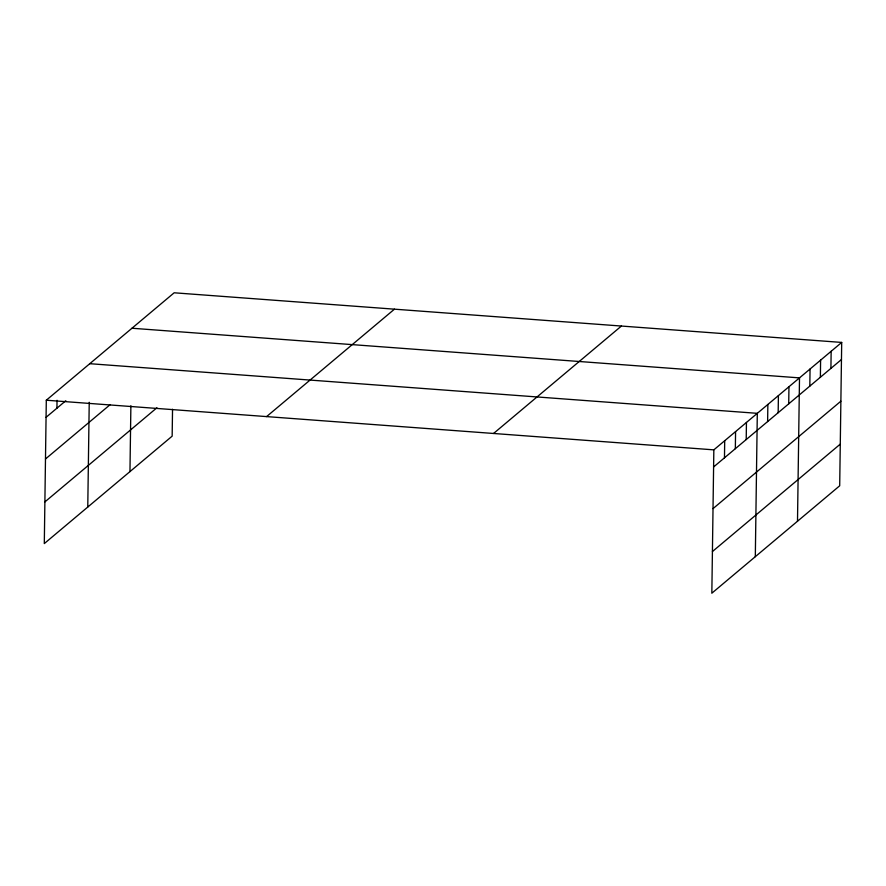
<?xml version="1.0" encoding="UTF-8"?>
<svg xmlns="http://www.w3.org/2000/svg" width="886" height="886" viewBox="0 0 886 886"><rect width="100%" height="100%" fill="white"/><g stroke="black" fill="none" stroke-linecap="round" stroke-linejoin="round"><path stroke-width="1.33" d="M841.7 342.428L713.839 449.855L711.835 593.21L839.695 485.783L841.7 342.428L174.165 292.79L46.305 400.217L44.3 543.572L172.161 436.145L172.537 409.266M56.925 408.18L57.036 400.295M87.769 507.047L89.231 402.299M129.965 471.596L130.884 405.788M724.471 457.818L724.704 440.719M735.336 448.693L735.579 431.593M746.211 439.556L746.444 422.456M755.315 556.685L757.308 413.33L89.774 363.692M767.619 421.57L767.863 404.47M778.174 412.699L778.406 395.599M788.717 403.839L788.961 386.739M797.5 521.234L799.504 377.879L131.97 328.241M809.815 386.119L810.059 369.019M820.37 377.248L820.602 360.159M830.913 368.388L831.157 351.288M46.061 417.317L65.819 400.716M45.485 458.981L110.052 404.725M44.887 501.908L156.922 407.77M266.586 416.597L394.447 309.17M493.557 433.475L621.407 326.048M713.607 466.955L841.456 359.528M713.02 508.619L840.88 401.192M712.422 551.546L840.282 444.119M46.305 400.217L713.839 449.855"/></g></svg>
